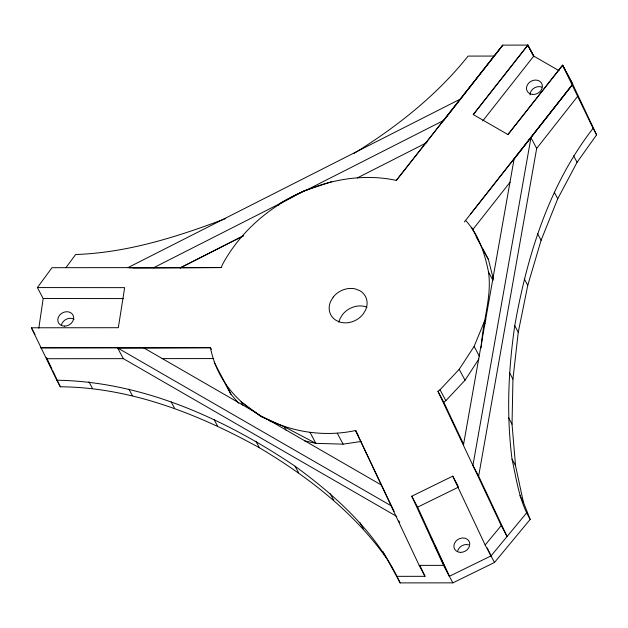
<?xml version="1.0" encoding="UTF-8"?>
<svg xmlns="http://www.w3.org/2000/svg" width="628" height="628" viewBox="0 0 628 628"><rect width="100%" height="100%" fill="white"/><g stroke="black" fill="none" stroke-linecap="round" stroke-linejoin="round"><path stroke-width="0.94" d="M38.803 328.193L43.191 298.52L37.366 287.577L124.65 287.648L118.323 327.706L31.4 327.785L56.803 380.215C142.948 381.557 224.738 418.868 295.129 466.259C337.629 497.243 377.891 534.342 400.115 582.902L452.866 582.855L494.495 562.476L530.189 519.395C519.27 501.065 516.538 479.651 512.04 459.178C506.341 414.778 508.319 369.892 514.756 325.689C527.128 255.706 548.982 185.127 593.099 128.308L562.562 65.171L507.95 134.565L473.292 114.563L527.787 45.098L533.745 56.104L559.108 70.744M530.189 519.395L523.36 502.141L515.549 465.733L512.032 424.198L512.943 379.131L518.257 332.251L527.763 285.371L541.101 240.289L557.75 198.738L577.077 162.314L596.6 134.863L572.022 82.731L562.562 65.171M481.095 347.794L481.331 345.879M481.558 343.963C483.128 319.793 491.936 296.502 488.521 272.065C484.769 253.524 478.724 234.503 465.591 220.389L572.045 85.102L470.38 214.297M463.401 445.252L514.073 159.143L572.045 85.102M434.812 545.418L449.365 576.292L491.033 555.906L507.079 536.493L478.63 476.15L536.681 148.396L577.886 96.037M526.68 512.833L507.079 536.493L501.246 525.558L437.959 391.315L440.016 389.76L459.194 369.327L474.116 346.428L484.196 321.96L485.891 319.723M278.4 205.411L279.389 203.755C313.984 182.874 356.249 171.742 396.315 180.409L502.777 45.122L527.787 45.098L533.745 56.104L482.775 120.882M463.723 444.514L443.792 402.25L445.856 400.688L465.034 380.254L478.881 358.996M37.366 287.577L52.022 267.693L221.244 267.552L222.595 264.27C240.665 231.049 270.487 205.78 304.863 190.684L331.772 181.594M65.885 267.74L75.627 254.521C127.413 252.778 177.575 236.78 225.68 218.56M396.315 180.409L502.777 45.122L443.87 120.341L306.26 190.229L304.745 190.465L289.343 198.817L153.468 267.826L132.932 267.842M473.292 114.563L527.905 45.169M464.367 221.935L465.591 220.389M472.633 229.777L510.117 182.151M507.95 134.565L562.68 65.241L572.022 82.731M494.495 562.476L485.154 544.986L501.246 525.558M353.784 153.554C396.472 127.115 436.648 95.519 468.088 56.088L494.142 56.065M460.764 98.871L127.931 267.63M180.095 267.921L243.672 235.633M357.269 177.944L426.946 142.556M180.197 267.897L243.217 235.971M452.866 582.855L443.533 565.365L411.772 496.214L452.749 476.15L458.142 486.245M411.772 496.214L417.612 507.149L458.589 487.085M211.353 349.325L210.459 347.645L40.836 347.794L210.459 347.645C222.956 412.282 295.686 443.666 355.581 430.502L358.274 435.542M304.423 440.832L315.868 443.352L343.116 444.153L361.414 441.429M153.468 267.826L221.244 267.552L129.023 267.842M396.802 516.483L123.339 358.651L117.617 347.943L210.459 347.645M46.668 358.721L123.339 358.651M162.11 358.619L213.394 358.572M394.164 511.537L355.581 430.502L419.174 565.381L443.533 565.365M382.852 551.423L396.613 576.339L425.007 576.316L420.03 565.757M43.191 298.52L123.63 298.583M56.803 380.215L60.304 386.777C130.891 387.319 198.393 414.064 259.395 447.756C307.744 476.597 353.462 511.734 386.353 557.986M366.964 307.296L364.954 306.488A19.617 16.469 -28.1 0 0 342.574 314.534L340.046 318.686A19.617 16.469 -28.1 0 0 338.869 322.25M143.812 347.92L254.568 411.835L260.965 416.395L284.272 426.742L315.868 443.352L310.036 432.425M242.816 405.146L241.026 401.779L260.965 416.395L268.698 419.991L381.274 484.965M117.617 347.943L391.079 505.768M268.698 419.991L270.911 421.82M476.157 236.803L488.427 259.497L493.412 279.24M225.201 383.465L231.041 394.392L238.632 403.184M593.099 128.308L596.6 134.863M527.787 45.098L534.02 56.763M573.576 155.752L577.077 162.314M536.681 148.396L530.966 137.681L472.915 465.434L478.63 476.15M554.249 192.176L557.75 198.738M537.599 233.726L541.101 240.289M524.262 278.808L527.763 285.371M471.51 227.242L477.343 238.169M482.594 248.562L488.427 259.497M488.521 272.065L493.011 280.473M514.756 325.689L518.257 332.251M484.196 321.96L485.099 323.64M509.441 372.569L512.943 379.131M474.116 346.428L479.502 356.523M508.523 417.636L512.032 424.198M512.04 459.178L515.549 465.733M459.194 369.327L465.034 380.254M519.858 495.578L523.36 502.141M440.016 389.76L445.856 400.688M437.959 391.315L443.792 402.25M419.174 565.381L425.007 576.316M337.275 433.218L343.116 444.153M396.613 576.339L400.115 582.902M359.852 522.457L363.353 529.011M330.226 493.702L333.727 500.257M284.272 426.742L286.07 430.109M295.129 466.259L298.63 472.821M214.117 362.136L231.041 394.392M255.894 441.194L259.395 447.756M214.038 419.457L217.539 426.02M171.161 401.896L174.662 408.451M128.921 389.172L132.422 395.734M88.933 381.785L92.434 388.347M31.4 327.785L34.995 334.512M487.289 547.961L491.033 555.906M431.067 537.474L432.731 541.006M398.874 520.887L399.706 522.645M46.566 357.638L51.983 369.115M52.815 370.881L60.304 386.777M452.749 476.15L485.154 544.986M417.612 507.149L449.365 576.292M529.985 94.946A8.211 6.892 -28.1 0 1 541.815 87.088M457.529 551.439A8.211 6.892 -28.1 0 1 468.763 544.845M61.371 325.477A8.211 6.892 -28.1 0 1 74.143 319.22M333.24 297.044L330.705 301.197A19.617 16.469 -28.1 0 0 336.388 320.563L340.643 322.274A19.617 16.469 -28.1 0 0 363.023 314.236L365.559 310.083A19.617 16.469 -28.1 0 0 359.875 290.717L355.621 289.006A19.617 16.469 -28.1 0 0 333.24 297.044M532.466 94.436A8.211 6.892 -28.1 0 0 542.074 84.333A8.211 6.892 -28.1 0 0 528.745 83.029A8.211 6.892 -28.1 0 0 532.466 94.436M64.59 326.128A8.211 6.892 -28.1 0 0 73.099 315.303A8.211 6.892 -28.1 0 0 59.495 315.319A8.211 6.892 -28.1 0 0 64.59 326.128M460.371 552.373A8.211 6.892 -28.1 0 0 469.32 541.823A8.211 6.892 -28.1 0 0 455.802 541.32A8.211 6.892 -28.1 0 0 460.371 552.373"/></g></svg>
